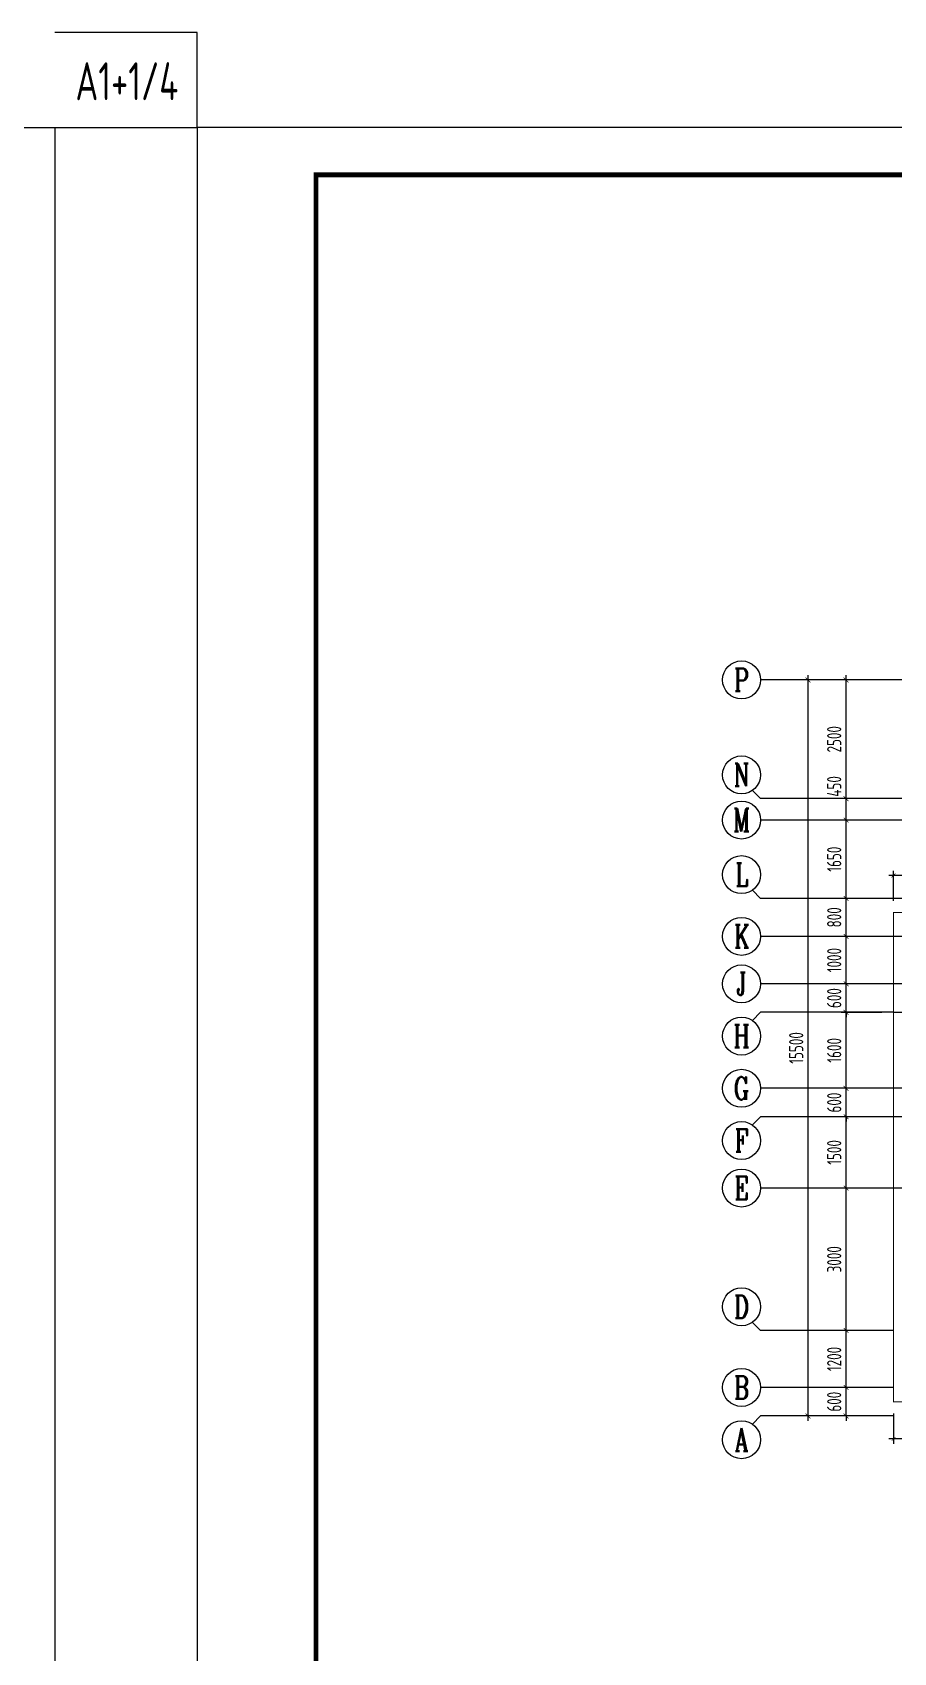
# Model space of a CAD drawing. Extents: x -668857 to 143095, y -247466 to 228182.
# Drawn here: x -447155 to -429028, y 194063 to 228182 of the extents above; entities that cross this region are included whole.
import ezdxf
from ezdxf.enums import TextEntityAlignment as Align

# ---------------------------------------------------------------- set-up
doc = ezdxf.new("R2010")
doc.units = 0
doc.header["$LTSCALE"] = 1000
doc.linetypes.add('DOTE', pattern=[2.42, 2, -0.2, 0.02, -0.2])
doc.layers.get('0').update_dxf_attribs({"linetype": 'CONTINUOUS'})
doc.layers.get('DEFPOINTS').update_dxf_attribs({"linetype": 'CONTINUOUS'})
for name, color, linetype in [('-TK', 7, 'CONTINUOUS'), ('A-AXIS', 1, 'CONTINUOUS'), ('A-DOTE', 10, 'DOTE'), ('AXIS_NUM', 7, 'CONTINUOUS'), ('C-SHET-TTLB', 11, 'CONTINUOUS'), ('S-0-MODIFY', 201, 'CONTINUOUS'), ('S-J基础底板', 5, 'CONTINUOUS'), ('S-J基础底板标注', 3, 'CONTINUOUS'), ('S-Y一般标注', 3, 'CONTINUOUS')]:
    doc.layers.add(name, color=color, linetype=linetype)
doc.styles.add('TSSD_Axis', font='complex.shx', dxfattribs={"width": 0.7, "bigfont": 'hztxt.shx'})
doc.styles.add('TSSD_DIMENSION', font='Tssdeng.shx', dxfattribs={"width": 0.7, "bigfont": 'tssdchn.shx'})
doc.styles.add('TSSD_REIN', font='tssdeng.shx', dxfattribs={"width": 0.7, "height": 300, "bigfont": 'tssdchn.shx'})
doc.dimstyles.new('TSSD_100_100', dxfattribs={"dimtxt": 300, "dimasz": 100, "dimexe": 100, "dimexo": 250, "dimgap": 100, "dimtad": 1, "dimdec": 0, "dimzin": 0, "dimdsep": 46, "dimtxsty": 'TSSD_DIMENSION', "dimblk": 'ARCHTICK', "dimcen": 0, "dimdle": 100, "dimclrt": 7, "dimadec": 0, "dimazin": 0, "dimtfac": 1, "dimtdec": 0, "dimtix": 1, "dimtmove": 2, "dimatfit": 3, "dimldrblk": 'ARCHTICK', "dimfxl": 0, "dimtolj": 1, "dimtzin": 0, "dimarcsym": 0})
doc.dimstyles.new('TSSD_100_100$0', dxfattribs={"dimtxt": 300, "dimasz": 80, "dimexe": 100, "dimexo": 250, "dimgap": 100, "dimtad": 1, "dimdec": 0, "dimzin": 0, "dimdsep": 46, "dimtxsty": 'TSSD_DIMENSION', "dimblk": 'ARCHTICK', "dimcen": 0, "dimdle": 100, "dimclrd": 3, "dimclre": 3, "dimclrt": 7, "dimadec": 0, "dimazin": 0, "dimtfac": 1, "dimtdec": 0, "dimtix": 1, "dimtmove": 2, "dimatfit": 3, "dimldrblk": 'ARCHTICK', "dimfxl": 0, "dimtolj": 1, "dimtzin": 0, "dimarcsym": 0})

# ---------------------------------------------------------------- blocks, each defined once
blk = doc.blocks.new('A1')
blk.add_lwpolyline([(0, 59400), (0, 0), (84100, 0), (84100, 59400)], close=True)
at = {"const_width": 100}
blk.add_lwpolyline([(2500, 58400), (2500, 1000), (83100, 1000), (83100, 58400)], close=True, dxfattribs=at)
blk = doc.blocks.new('ts_axno')
at = {"color": 0, "linetype": 'ByBlock', "lineweight": -2}
blk.add_circle((0, 0), 0.5, dxfattribs=at)
at = {"color": 0, "linetype": 'ByBlock', "lineweight": -2, "style": 'TSSD_Axis', "width": 0.7}
blk.add_attdef('A', text='', height=0.6, dxfattribs=at).set_placement((0, 0), align=Align.MIDDLE_CENTER)
blk = doc.blocks.new('_ArchTick')
at = {"color": 0, "linetype": 'ByBlock', "const_width": 0.15}
blk.add_lwpolyline([(-0.5, -0.5), (0.5, 0.5)], dxfattribs=at)
blk = doc.blocks.new('*D240')
at = {"layer": 'DEFPOINTS', "color": 0}
for p in [(2600, 5200), (3600, 5200), (3600, 4600)]:
    blk.add_point(p, dxfattribs=at)
at = {"layer": 'S-Y一般标注', "color": 0, "lineweight": -2}
for p, q in [((3350, 5200), (2500, 5200)), ((2600, 5200), (2600, 5300)), ((2600, 4600), (2600, 5200)), ((3350, 4600), (2500, 4600)), ((2600, 4600), (2600, 4500))]:
    blk.add_line(p, q, dxfattribs=at)
at = {"layer": 'S-Y一般标注', "color": 0, "lineweight": -2, "xscale": 100, "yscale": 100, "zscale": 100}
for p, rotation in [((2600, 5200), 270), ((2600, 4600), 90)]:
    blk.add_blockref('_ArchTick', p, dxfattribs=dict(at, rotation=rotation))
at = {"layer": 'S-Y一般标注', "color": 7, "insert": (2350, 4900), "char_height": 300, "attachment_point": 5, "rotation": 90, "style": 'TSSD_DIMENSION'}
blk.add_mtext('\\A1;600', dxfattribs=at)
blk = doc.blocks.new('*D241')
at = {"layer": 'DEFPOINTS', "color": 0}
for p in [(2600, 10900), (3600, 10900), (3600, 9400)]:
    blk.add_point(p, dxfattribs=at)
at = {"layer": 'S-Y一般标注', "color": 0, "lineweight": -2}
for p, q in [((2600, 9300), (2600, 11000)), ((3350, 10900), (2500, 10900)), ((3350, 9400), (2500, 9400))]:
    blk.add_line(p, q, dxfattribs=at)
at = {"layer": 'S-Y一般标注', "color": 0, "lineweight": -2, "xscale": 100, "yscale": 100, "zscale": 100}
for p, rotation in [((2600, 10900), 90), ((2600, 9400), 270)]:
    blk.add_blockref('_ArchTick', p, dxfattribs=dict(at, rotation=rotation))
at = {"layer": 'S-Y一般标注', "color": 7, "insert": (2350, 10150), "char_height": 300, "attachment_point": 5, "rotation": 90, "style": 'TSSD_DIMENSION'}
blk.add_mtext('\\A1;1500', dxfattribs=at)
blk = doc.blocks.new('*D242')
at = {"layer": 'DEFPOINTS', "color": 0}
for p in [(2600, 11500), (3600, 11500), (3600, 10900)]:
    blk.add_point(p, dxfattribs=at)
at = {"layer": 'S-Y一般标注', "color": 0, "lineweight": -2}
for p, q in [((3350, 11500), (2500, 11500)), ((2600, 11500), (2600, 11600)), ((2600, 10900), (2600, 11500)), ((3350, 10900), (2500, 10900)), ((2600, 10900), (2600, 10800))]:
    blk.add_line(p, q, dxfattribs=at)
at = {"layer": 'S-Y一般标注', "color": 0, "lineweight": -2, "xscale": 100, "yscale": 100, "zscale": 100}
for p, rotation in [((2600, 11500), 270), ((2600, 10900), 90)]:
    blk.add_blockref('_ArchTick', p, dxfattribs=dict(at, rotation=rotation))
at = {"layer": 'S-Y一般标注', "color": 7, "insert": (2350, 11200), "char_height": 300, "attachment_point": 5, "rotation": 90, "style": 'TSSD_DIMENSION'}
blk.add_mtext('\\A1;600', dxfattribs=at)
blk = doc.blocks.new('*D243')
at = {"layer": 'DEFPOINTS', "color": 0}
for p in [(2600, 13100), (3600, 13100), (3600, 11500)]:
    blk.add_point(p, dxfattribs=at)
at = {"layer": 'S-Y一般标注', "color": 0, "lineweight": -2}
for p, q in [((3350, 13100), (2500, 13100)), ((2600, 11400), (2600, 13200)), ((3350, 11500), (2500, 11500))]:
    blk.add_line(p, q, dxfattribs=at)
at = {"layer": 'S-Y一般标注', "color": 0, "lineweight": -2, "xscale": 100, "yscale": 100, "zscale": 100}
for p, rotation in [((2600, 13100), 90), ((2600, 11500), 270)]:
    blk.add_blockref('_ArchTick', p, dxfattribs=dict(at, rotation=rotation))
at = {"layer": 'S-Y一般标注', "color": 7, "insert": (2350, 12300), "char_height": 300, "attachment_point": 5, "rotation": 90, "style": 'TSSD_DIMENSION'}
blk.add_mtext('\\A1;1600', dxfattribs=at)
blk = doc.blocks.new('*D244')
at = {"layer": 'DEFPOINTS', "color": 0}
for p in [(2600, 13700), (3600, 13700), (3600, 13100)]:
    blk.add_point(p, dxfattribs=at)
at = {"layer": 'S-Y一般标注', "color": 0, "lineweight": -2}
for p, q in [((3350, 13700), (2500, 13700)), ((2600, 13700), (2600, 13800)), ((2600, 13100), (2600, 13700)), ((3350, 13100), (2500, 13100)), ((2600, 13100), (2600, 13000))]:
    blk.add_line(p, q, dxfattribs=at)
at = {"layer": 'S-Y一般标注', "color": 0, "lineweight": -2, "xscale": 100, "yscale": 100, "zscale": 100}
for p, rotation in [((2600, 13700), 270), ((2600, 13100), 90)]:
    blk.add_blockref('_ArchTick', p, dxfattribs=dict(at, rotation=rotation))
at = {"layer": 'S-Y一般标注', "color": 7, "insert": (2350, 13400), "char_height": 300, "attachment_point": 5, "rotation": 90, "style": 'TSSD_DIMENSION'}
blk.add_mtext('\\A1;600', dxfattribs=at)
blk = doc.blocks.new('*D245')
at = {"layer": 'DEFPOINTS', "color": 0}
for p in [(2600, 14700), (3600, 14700), (3600, 13700)]:
    blk.add_point(p, dxfattribs=at)
at = {"layer": 'S-Y一般标注', "color": 0, "lineweight": -2}
for p, q in [((3350, 14700), (2500, 14700)), ((2600, 13600), (2600, 14800)), ((3350, 13700), (2500, 13700))]:
    blk.add_line(p, q, dxfattribs=at)
at = {"layer": 'S-Y一般标注', "color": 0, "lineweight": -2, "xscale": 100, "yscale": 100, "zscale": 100}
for p, rotation in [((2600, 14700), 90), ((2600, 13700), 270)]:
    blk.add_blockref('_ArchTick', p, dxfattribs=dict(at, rotation=rotation))
at = {"layer": 'S-Y一般标注', "color": 7, "insert": (2350, 14200), "char_height": 300, "attachment_point": 5, "rotation": 90, "style": 'TSSD_DIMENSION'}
blk.add_mtext('\\A1;1000', dxfattribs=at)
blk = doc.blocks.new('*D246')
at = {"layer": 'DEFPOINTS', "color": 0}
for p in [(1800, 20100), (3600, 20100), (3600, 4600)]:
    blk.add_point(p, dxfattribs=at)
at = {"layer": 'S-Y一般标注', "color": 0, "lineweight": -2}
for p, q in [((1800, 4500), (1800, 20200)), ((3350, 20100), (1700, 20100)), ((3350, 4600), (1700, 4600))]:
    blk.add_line(p, q, dxfattribs=at)
at = {"layer": 'S-Y一般标注', "color": 0, "lineweight": -2, "xscale": 100, "yscale": 100, "zscale": 100}
for p, rotation in [((1800, 20100), 90), ((1800, 4600), 270)]:
    blk.add_blockref('_ArchTick', p, dxfattribs=dict(at, rotation=rotation))
at = {"layer": 'S-Y一般标注', "color": 7, "insert": (1550, 12350), "char_height": 300, "attachment_point": 5, "rotation": 90, "style": 'TSSD_DIMENSION'}
blk.add_mtext('\\A1;15500', dxfattribs=at)
blk = doc.blocks.new('*D247')
at = {"layer": 'DEFPOINTS', "color": 0}
for p in [(2600, 15500), (3600, 15500), (3600, 14700)]:
    blk.add_point(p, dxfattribs=at)
at = {"layer": 'S-Y一般标注', "color": 0, "lineweight": -2}
for p, q in [((3350, 15500), (2500, 15500)), ((2600, 14600), (2600, 15600)), ((3350, 14700), (2500, 14700))]:
    blk.add_line(p, q, dxfattribs=at)
at = {"layer": 'S-Y一般标注', "color": 0, "lineweight": -2, "xscale": 100, "yscale": 100, "zscale": 100}
for p, rotation in [((2600, 15500), 90), ((2600, 14700), 270)]:
    blk.add_blockref('_ArchTick', p, dxfattribs=dict(at, rotation=rotation))
at = {"layer": 'S-Y一般标注', "color": 7, "insert": (2350, 15100), "char_height": 300, "attachment_point": 5, "rotation": 90, "style": 'TSSD_DIMENSION'}
blk.add_mtext('\\A1;800', dxfattribs=at)
blk = doc.blocks.new('*D248')
at = {"layer": 'DEFPOINTS', "color": 0}
for p in [(2600, 17600), (3600, 17600), (3600, 17150)]:
    blk.add_point(p, dxfattribs=at)
at = {"layer": 'S-Y一般标注', "color": 0, "lineweight": -2}
for p, q in [((3350, 17600), (2500, 17600)), ((2600, 17050), (2600, 17700)), ((3350, 17150), (2500, 17150))]:
    blk.add_line(p, q, dxfattribs=at)
at = {"layer": 'S-Y一般标注', "color": 0, "lineweight": -2, "xscale": 100, "yscale": 100, "zscale": 100}
for p, rotation in [((2600, 17600), 90), ((2600, 17150), 270)]:
    blk.add_blockref('_ArchTick', p, dxfattribs=dict(at, rotation=rotation))
at = {"layer": 'S-Y一般标注', "color": 7, "insert": (2350, 17858), "char_height": 300, "attachment_point": 5, "rotation": 90, "style": 'TSSD_DIMENSION'}
blk.add_mtext('\\A1;450', dxfattribs=at)
blk = doc.blocks.new('*D249')
at = {"layer": 'DEFPOINTS', "color": 0}
for p in [(2600, 20100), (3600, 20100), (3600, 17600)]:
    blk.add_point(p, dxfattribs=at)
at = {"layer": 'S-Y一般标注', "color": 0, "lineweight": -2}
for p, q in [((2600, 17500), (2600, 20200)), ((3350, 20100), (2500, 20100)), ((3350, 17600), (2500, 17600))]:
    blk.add_line(p, q, dxfattribs=at)
at = {"layer": 'S-Y一般标注', "color": 0, "lineweight": -2, "xscale": 100, "yscale": 100, "zscale": 100}
for p, rotation in [((2600, 20100), 90), ((2600, 17600), 270)]:
    blk.add_blockref('_ArchTick', p, dxfattribs=dict(at, rotation=rotation))
at = {"layer": 'S-Y一般标注', "color": 7, "insert": (2350, 18850), "char_height": 300, "attachment_point": 5, "rotation": 90, "style": 'TSSD_DIMENSION'}
blk.add_mtext('\\A1;2500', dxfattribs=at)
blk = doc.blocks.new('*D250')
at = {"layer": 'DEFPOINTS', "color": 0}
for p in [(2600, 6400), (3600, 6400), (3600, 5200)]:
    blk.add_point(p, dxfattribs=at)
at = {"layer": 'S-Y一般标注', "color": 0, "lineweight": -2}
for p, q in [((2600, 5100), (2600, 6500)), ((3350, 6400), (2500, 6400)), ((3350, 5200), (2500, 5200))]:
    blk.add_line(p, q, dxfattribs=at)
at = {"layer": 'S-Y一般标注', "color": 0, "lineweight": -2, "xscale": 100, "yscale": 100, "zscale": 100}
for p, rotation in [((2600, 6400), 90), ((2600, 5200), 270)]:
    blk.add_blockref('_ArchTick', p, dxfattribs=dict(at, rotation=rotation))
at = {"layer": 'S-Y一般标注', "color": 7, "insert": (2350, 5800), "char_height": 300, "attachment_point": 5, "rotation": 90, "style": 'TSSD_DIMENSION'}
blk.add_mtext('\\A1;1200', dxfattribs=at)
blk = doc.blocks.new('*D251')
at = {"layer": 'DEFPOINTS', "color": 0}
for p in [(2600, 9400), (3600, 9400), (3600, 6400)]:
    blk.add_point(p, dxfattribs=at)
at = {"layer": 'S-Y一般标注', "color": 0, "lineweight": -2}
for p, q in [((3350, 9400), (2500, 9400)), ((2600, 6300), (2600, 9500)), ((3350, 6400), (2500, 6400))]:
    blk.add_line(p, q, dxfattribs=at)
at = {"layer": 'S-Y一般标注', "color": 0, "lineweight": -2, "xscale": 100, "yscale": 100, "zscale": 100}
for p, rotation in [((2600, 9400), 90), ((2600, 6400), 270)]:
    blk.add_blockref('_ArchTick', p, dxfattribs=dict(at, rotation=rotation))
at = {"layer": 'S-Y一般标注', "color": 7, "insert": (2350, 7900), "char_height": 300, "attachment_point": 5, "rotation": 90, "style": 'TSSD_DIMENSION'}
blk.add_mtext('\\A1;3000', dxfattribs=at)
blk = doc.blocks.new('*D282')
at = {"layer": 'DEFPOINTS', "color": 0}
for p in [(2600, 17150), (3600, 17150), (3600, 15500)]:
    blk.add_point(p, dxfattribs=at)
at = {"layer": 'S-Y一般标注', "color": 0, "lineweight": -2}
for p, q in [((3350, 17150), (2500, 17150)), ((2600, 15400), (2600, 17250)), ((3350, 15500), (2500, 15500))]:
    blk.add_line(p, q, dxfattribs=at)
at = {"layer": 'S-Y一般标注', "color": 0, "lineweight": -2, "xscale": 100, "yscale": 100, "zscale": 100}
for p, rotation in [((2600, 17150), 90), ((2600, 15500), 270)]:
    blk.add_blockref('_ArchTick', p, dxfattribs=dict(at, rotation=rotation))
at = {"layer": 'S-Y一般标注', "color": 7, "insert": (2350, 16325), "char_height": 300, "attachment_point": 5, "rotation": 90, "style": 'TSSD_DIMENSION'}
blk.add_mtext('\\A1;1650', dxfattribs=at)
blk = doc.blocks.new('*D956')
at = {"layer": 'DEFPOINTS', "color": 0}
for p in [(-429028, 199347), (-428028, 199345), (-429029, 198563)]:
    blk.add_point(p, dxfattribs=at)
at = {"layer": 'S-J基础底板标注', "color": 3, "lineweight": -2}
for p, q in [((-429029, 199097), (-429029, 198463)), ((-428029, 199095), (-428029, 198461)), ((-427929, 198561), (-429129, 198563))]:
    blk.add_line(p, q, dxfattribs=at)
at = {"layer": 'S-J基础底板标注', "color": 3, "lineweight": -2, "xscale": 80, "yscale": 80, "zscale": 80}
for p, rotation in [((-429029, 198563), 179.9236190239933), ((-428029, 198561), 359.9236190239933)]:
    blk.add_blockref('_ArchTick', p, dxfattribs=dict(at, rotation=rotation))
at = {"layer": 'S-J基础底板标注', "color": 7, "insert": (-428529, 198787), "char_height": 250, "attachment_point": 5, "rotation": 359.9236, "style": 'TSSD_DIMENSION'}
blk.add_mtext('\\A1;1000', dxfattribs=at)
blk = doc.blocks.new('*D963')
at = {"layer": 'DEFPOINTS', "color": 0}
for p in [(-429029, 210429), (-429028, 209645), (-428028, 209646)]:
    blk.add_point(p, dxfattribs=at)
at = {"layer": 'S-J基础底板标注', "color": 3, "lineweight": -2}
for p, q in [((-429029, 209895), (-429029, 210529)), ((-428029, 209896), (-428029, 210530)), ((-427929, 210431), (-429129, 210429))]:
    blk.add_line(p, q, dxfattribs=at)
at = {"layer": 'S-J基础底板标注', "color": 3, "lineweight": -2, "xscale": 80, "yscale": 80, "zscale": 80}
for p, rotation in [((-429029, 210429), 180.0763899556388), ((-428029, 210430), 0.07638995563875817)]:
    blk.add_blockref('_ArchTick', p, dxfattribs=dict(at, rotation=rotation))
at = {"layer": 'S-J基础底板标注', "color": 7, "insert": (-428530, 210655), "char_height": 250, "attachment_point": 5, "rotation": 0.0764, "style": 'TSSD_DIMENSION'}
blk.add_mtext('\\A1;1000', dxfattribs=at)
blk = doc.blocks.new('20210726.16350016')
at = {"layer": 'A-AXIS'}
for p, q in [((3600, 20100), (800, 20100)), ((800, 17600), (628.4, 17771.7)), ((3600, 17600), (800, 17600)), ((3600, 17150), (800, 17150)), ((800, 15500), (628.4, 15671.7)), ((3600, 15500), (800, 15500)), ((3600, 14700), (800, 14700)), ((3600, 13700), (800, 13700)), ((800, 13100.3), (628.4, 12928.7)), ((3600, 13100.3), (800, 13100.3)), ((3600, 11500), (800, 11500)), ((800, 10900), (628.4, 10728.4)), ((3600, 10900), (800, 10900)), ((3600, 9400), (800, 9400)), ((800, 6400), (628.4, 6571.7)), ((3600, 6400), (800, 6400)), ((3600, 5200), (800, 5200)), ((800, 4600), (628.4, 4428.4)), ((3600, 4600), (800, 4600))]:
    blk.add_line(p, q, dxfattribs=at)
at = {"layer": 'A-DOTE'}
for p, q in [((55600, 20100), (3600, 20100)), ((55600, 17600), (3600, 17600)), ((55600, 17150), (3600, 17150)), ((55600, 15500), (3600, 15500)), ((55600, 14700), (3600, 14700)), ((55600, 13700), (3600, 13700)), ((3600, 13100.3), (55600, 13100.3)), ((55600, 11500), (3600, 11500)), ((55600, 10900), (3600, 10900)), ((55600, 9400), (3600, 9400))]:
    blk.add_line(p, q, dxfattribs=at)
at = {"layer": 'A-AXIS'}
ref = blk.add_blockref('ts_axno', (400, 20100), dxfattribs=dict(at, xscale=800, yscale=800, zscale=800))
ref.add_attrib('G', 'P', dxfattribs={"layer": 'AXIS_NUM', "height": 480, "style": 'TSSD_Axis', "width": 0.7}).set_placement((400, 20100), align=Align.MIDDLE_CENTER)
ref = blk.add_blockref('ts_axno', (400, 18100), dxfattribs=dict(at, xscale=800, yscale=800, zscale=800))
ref.add_attrib('G', 'N', dxfattribs={"layer": 'AXIS_NUM', "height": 480, "style": 'TSSD_Axis', "width": 0.7}).set_placement((400, 18100), align=Align.MIDDLE_CENTER)
ref = blk.add_blockref('ts_axno', (400, 17150), dxfattribs=dict(at, xscale=800, yscale=800, zscale=800))
ref.add_attrib('G', 'M', dxfattribs={"layer": 'AXIS_NUM', "height": 480, "style": 'TSSD_Axis', "width": 0.7}).set_placement((400, 17150), align=Align.MIDDLE_CENTER)
ref = blk.add_blockref('ts_axno', (400, 16000), dxfattribs=dict(at, xscale=800, yscale=800, zscale=800))
ref.add_attrib('G', 'L', dxfattribs={"layer": 'AXIS_NUM', "height": 480, "style": 'TSSD_Axis', "width": 0.7}).set_placement((400, 16000), align=Align.MIDDLE_CENTER)
ref = blk.add_blockref('ts_axno', (400, 14700), dxfattribs=dict(at, xscale=800, yscale=800, zscale=800))
ref.add_attrib('G', 'K', dxfattribs={"layer": 'AXIS_NUM', "height": 480, "style": 'TSSD_Axis', "width": 0.7}).set_placement((400, 14700), align=Align.MIDDLE_CENTER)
ref = blk.add_blockref('ts_axno', (400, 13700), dxfattribs=dict(at, xscale=800, yscale=800, zscale=800))
ref.add_attrib('G', 'J', dxfattribs={"layer": 'AXIS_NUM', "height": 480, "style": 'TSSD_Axis', "width": 0.7}).set_placement((400, 13700), align=Align.MIDDLE_CENTER)
ref = blk.add_blockref('ts_axno', (400, 12600.3), dxfattribs=dict(at, xscale=800, yscale=800, zscale=800))
ref.add_attrib('C', 'H', dxfattribs={"layer": 'AXIS_NUM', "height": 480, "style": 'TSSD_Axis', "width": 0.7}).set_placement((400, 12600.3), align=Align.MIDDLE_CENTER)
ref = blk.add_blockref('ts_axno', (400, 11500), dxfattribs=dict(at, xscale=800, yscale=800, zscale=800))
ref.add_attrib('D', 'G', dxfattribs={"layer": 'AXIS_NUM', "height": 480, "style": 'TSSD_Axis', "width": 0.7}).set_placement((400, 11500), align=Align.MIDDLE_CENTER)
ref = blk.add_blockref('ts_axno', (400, 10400), dxfattribs=dict(at, xscale=800, yscale=800, zscale=800))
ref.add_attrib('C', 'F', dxfattribs={"layer": 'AXIS_NUM', "height": 480, "style": 'TSSD_Axis', "width": 0.7}).set_placement((400, 10400), align=Align.MIDDLE_CENTER)
ref = blk.add_blockref('ts_axno', (400, 9400), dxfattribs=dict(at, xscale=800, yscale=800, zscale=800))
ref.add_attrib('B', 'E', dxfattribs={"layer": 'AXIS_NUM', "height": 480, "style": 'TSSD_Axis', "width": 0.7}).set_placement((400, 9400), align=Align.MIDDLE_CENTER)
ref = blk.add_blockref('ts_axno', (400, 6900), dxfattribs=dict(at, xscale=800, yscale=800, zscale=800, rotation=180))
ref.add_attrib('C', 'D', dxfattribs={"layer": 'AXIS_NUM', "height": 480, "style": 'TSSD_Axis', "width": 0.7}).set_placement((400, 6900), align=Align.MIDDLE_CENTER)
ref = blk.add_blockref('ts_axno', (400, 5200), dxfattribs=dict(at, xscale=800, yscale=800, zscale=800))
ref.add_attrib('A', 'B', dxfattribs={"layer": 'AXIS_NUM', "height": 480, "style": 'TSSD_Axis', "width": 0.7}).set_placement((400, 5200), align=Align.MIDDLE_CENTER)
ref = blk.add_blockref('ts_axno', (400, 4100), dxfattribs=dict(at, xscale=800, yscale=800, zscale=800))
ref.add_attrib('F', 'A', dxfattribs={"layer": 'AXIS_NUM', "height": 480, "style": 'TSSD_Axis', "width": 0.7}).set_placement((400, 4100), align=Align.MIDDLE_CENTER)
at = {"layer": 'S-Y一般标注'}
for base, p1, p2, picture, middle in [((1800, 20100), (3600, 4600), (3600, 20100), '*D246', (1550, 12350)), ((2600, 20100), (3600, 17600), (3600, 20100), '*D249', (2350, 18850)), ((2600, 17150), (3600, 15500), (3600, 17150), '*D282', (2350, 16325)), ((2600, 15500), (3600, 14700), (3600, 15500), '*D247', (2350, 15100)), ((2600, 14700), (3600, 13700), (3600, 14700), '*D245', (2350, 14200)), ((2600, 13700), (3600, 13100.3), (3600, 13700), '*D244', (2350, 13400.2)), ((2600, 13100.3), (3600, 11500), (3600, 13100.3), '*D243', (2350, 12300.2)), ((2600, 11500), (3600, 10900), (3600, 11500), '*D242', (2350, 11200)), ((2600, 10900), (3600, 9400), (3600, 10900), '*D241', (2350, 10150)), ((2600, 9400), (3600, 6400), (3600, 9400), '*D251', (2350, 7900)), ((2600, 6400), (3600, 5200), (3600, 6400), '*D250', (2350, 5800)), ((2600, 5200), (3600, 4600), (3600, 5200), '*D240', (2350, 4900))]:
    dim = blk.add_linear_dim(base=base, p1=p1, p2=p2, angle=90, dimstyle='TSSD_100_100', dxfattribs=at)
    dim.commit()
    dim.dimension.update_dxf_attribs({"geometry": picture, "text_midpoint": middle})
dim = blk.add_linear_dim(base=(2600, 17600), p1=(3600, 17150), p2=(3600, 17600), angle=90, dimstyle='TSSD_100_100', dxfattribs=at)
dim.commit()
dim.dimension.update_dxf_attribs({"geometry": '*D248', "text_midpoint": (2350, 17858.1), "dimtype": 160})

msp = doc.modelspace()

# ---------------------------------------------------------------- linework, layer by layer
at = {"layer": 'C-SHET-TTLB'}
msp.add_lwpolyline([(-446684.71, 226182.28), (-446684.71, 166782.28), (-551784.71, 166782.28), (-551784.71, 226182.28)], close=True, dxfattribs=at)
at = {"layer": 'S-0-MODIFY'}
msp.add_lwpolyline([(-446684.71, 226182.28), (-443684.71, 226182.28), (-443684.71, 228182.28), (-446684.71, 228182.28)], dxfattribs=at)
at = {"layer": 'S-J基础底板', "const_width": 20}
msp.add_lwpolyline([(-420128.32, 198246.4), (-410928.24, 198246.4), (-410928.29, 199446.31), (-395128.28, 199446.66), (-395128.29, 198246.41), (-385928.3, 198246.39), (-385928.29, 199346.41), (-377028.3, 199346.41), (-377028.28, 209646.41), (-384628.3, 209646.41), (-384628.28, 211346.41), (-396428.28, 211346.41), (-396428.28, 209646.41), (-409628.28, 209646.41), (-409628.28, 211346.41), (-421428.28, 211346.41), (-421428.29, 209646.41), (-429028.29, 209646.41), (-429028.29, 199346.5), (-420128.28, 199346.32)], close=True, dxfattribs=at)

# ---------------------------------------------------------------- block references
at = {"layer": '-TK'}
msp.add_blockref('A1', (-443684.71, 166782.28), dxfattribs=at)
at = {"layer": 'A-DOTE'}
msp.add_blockref('20210726.16350016', (-432628.28, 194446.36), dxfattribs=at)

# ---------------------------------------------------------------- texts
at = {"layer": 'S-0-MODIFY', "style": 'TSSD_REIN', "width": 0.7}
msp.add_text('A1+1/4', height=800, dxfattribs=at).set_placement((-444083.82, 226753.74), align=Align.RIGHT)

# ---------------------------------------------------------------- dimensions: what is measured, and where the dimension line sits
at = {"layer": 'S-J基础底板标注'}
for p1, p2, distance, picture, middle in [((-428028.28, 209646.41), (-429028.28, 209645.07), -783.97, '*D963', (-428529.63, 210654.71)), ((-428028.29, 199345.17), (-429028.29, 199346.5), 783.98, '*D956', (-428529.04, 198786.86))]:
    dim = msp.add_aligned_dim(p1=p1, p2=p2, distance=distance, dimstyle='TSSD_100_100$0', override={"dimtxt": 250}, dxfattribs=at)
    dim.commit()
    dim.dimension.update_dxf_attribs({"geometry": picture, "text_midpoint": middle})

doc.saveas('drawing.dxf')
